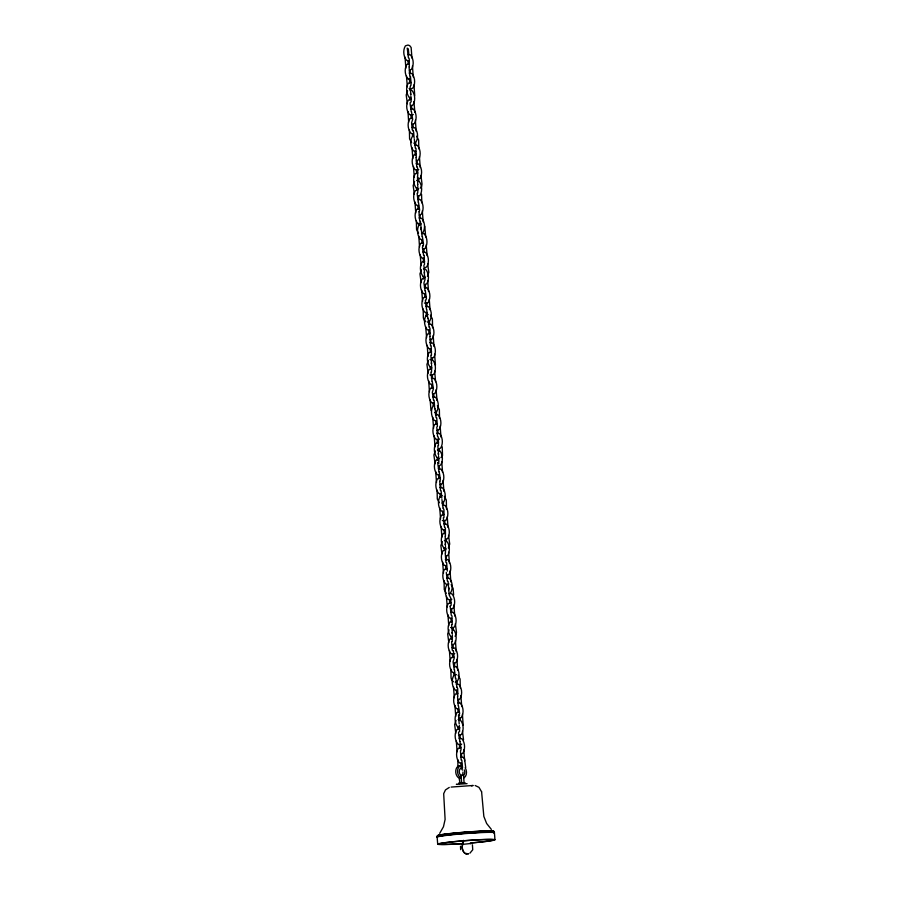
<?xml version="1.0" encoding="UTF-8"?>
<svg xmlns="http://www.w3.org/2000/svg" width="899" height="899" viewBox="0 0 899 899"><rect width="100%" height="100%" fill="white"/><g stroke="black" fill="none" stroke-linecap="round" stroke-linejoin="round"><path stroke-width="1.35" d="M411.944 58.053L411.135 47.49L409.674 45.635L407.989 45.051L405.415 45.838C402.797 49.962 403.393 56.547 406.528 60.267L408.719 60.952M414.877 112.308L413.922 101.565M414.327 139.199L415.327 148.133M421.845 202.882L421.552 194.285M420.99 228.751L421.024 227.807M425.71 236.976L424.766 226.222M427.149 255.642L426.205 244.888M428.093 318.122L429.093 327.045M430.082 309.897L429.261 299.333M435.61 381.805L434.655 371.062M435.06 408.708L436.06 417.642M437.049 400.471L436.094 389.728M442.578 472.391L441.769 461.828M448.062 527.387L447.241 516.824M448.691 588.834L448.826 587.62M455.804 678.206L456.906 687.241M421.08 228.661L421.024 229.695M425.677 326.854L426.609 337.664M427.733 318.235L426.71 309.413M434.711 408.82L434.116 400.134M446.41 596.363L447.23 606.915M448.646 589.98L448.781 588.744M455.445 678.329L454.422 669.508M456.31 741.192L457.119 751.755M468.289 853.859L464.805 853.218A6.383 4.45 82.9 0 1 463.85 852.185L463.041 850.836A6.383 4.45 82.9 0 1 462.693 844.363L463.019 843.251A31.971 22.261 82.9 0 0 463.356 840.453M460.49 846.262L460.648 849.645M413.282 76.988L412.439 65.975M414.72 95.654L414.012 84.832M416.203 131.243L415.36 120.23M418.81 148.897L418.631 140.03L416.642 136.21M420.249 167.574L419.406 156.55M423.182 221.828L422.328 210.804M423.89 265.149L424.519 273.195M428.542 291.501L427.688 280.477M432.588 327.82L432.397 318.954L430.407 315.133M434.015 346.486L433.172 335.473M435.453 365.151L434.61 354.139M439.555 418.406L439.364 409.539L437.375 405.719M440.993 437.071L440.139 426.059M443.915 491.326L443.072 480.313M441.926 499.552L443.038 508.216M446.522 508.991L446.331 500.114L444.353 496.293M449.444 563.246L448.601 552.222M446.297 572.472L447.399 581.136M450.882 581.911L450.039 570.887M454.759 615.995L453.905 604.982M456.243 651.584L455.4 640.571M457.681 670.249L456.973 659.416M460.288 687.904L460.097 679.037L458.119 675.216M461.726 706.569L460.884 695.556M463.165 725.246L462.446 714.413M464.648 760.824L463.805 749.811M405.022 57.154L405.876 68.167M406.46 75.819L407.314 86.832M407.955 111.409L408.674 122.174M409.393 130.074L409.584 138.907L411.585 142.638M412 147.728L412.843 158.741M413.428 166.394L414.282 177.418M414.922 201.983L415.765 212.996M416.361 220.648L416.552 229.492L418.552 233.223M418.788 236.066L419.518 246.832M420.226 254.732L421.08 265.756M421.721 290.321L422.564 301.345M423.159 308.998L423.35 317.83L424.002 320.01L425.789 321.696M427.194 345.317L428.048 356.33M428.688 380.906L429.419 391.661M430.127 399.572L430.969 410.585M432.734 417.237L433.576 428.25M437.408 426.283L436.723 417.799M434.172 435.903L435.015 446.915M435.655 471.492L436.509 482.505M437.094 490.157L437.296 499.001L439.296 502.732M439.701 507.811L440.555 518.835M441.139 526.477L441.858 537.242M442.634 562.066L443.477 573.09M447.297 571.112L446.623 562.628M444.061 580.732L444.263 589.575L446.264 593.306M447.938 614.826L448.781 625.839M449.421 650.415L450.152 661.17M450.86 669.081L451.062 677.913L451.714 680.094L453.501 681.779M453.467 686.735L454.321 697.748M454.905 705.4L455.748 716.413M457.827 759.655L457.928 767.173M470.582 843.655L471.402 843.431L462.693 844.363A6.383 4.248 83.1 0 0 463.288 851.319M409.303 66.874L409.281 59.064L408.584 57.581M407.607 90.878L406.202 94.957L407.359 103.756M416.271 157.449L415.99 148.29M414.574 181.452L413.169 185.542L414.338 194.33M417.709 176.114L417.687 168.315L416.99 166.821M417.754 193.038L417.833 186.453M419.192 211.703L419.642 209.995L418.484 202.41M422.856 232.774C425.441 228.649 425.002 221.986 421.743 218.356L419.069 217.963M421.373 269.801L419.968 273.88L421.125 282.668M424.508 264.452L424.227 255.294M425.991 300.041L426.441 298.333L425.283 290.748M430.037 336.361L430.014 328.562L429.317 327.067M428.34 360.375L426.935 364.455L428.104 373.254M431.475 355.038L431.194 345.879M431.531 371.95L431.599 365.365M435.307 450.961L433.914 455.04L435.071 463.839M438.442 445.623L438.42 437.824L437.723 436.33M439.937 481.212L440.375 479.504L439.218 471.919M443.971 517.532L443.96 509.733L443.263 508.238M442.286 541.546L440.881 545.626L441.915 554.166M445.41 536.197L445.387 528.398L444.702 526.904M445.466 553.121L445.533 546.536M450.568 592.868C453.141 588.733 452.714 582.069 449.455 578.439L446.769 578.046M449.073 629.884L447.68 633.964L448.837 642.763M452.208 624.547L451.983 615.815M452.264 641.459L452.332 634.874M457.748 696.455L457.726 688.645L456.906 687.162M456.051 720.459L454.647 724.538L455.804 733.337M460.67 750.71L461.12 749.002L459.951 741.417M409.079 66.931L409.798 76.224M416.046 157.505L416.765 166.798M417.484 176.17L417.72 184.857M418.979 211.759L419.687 221.053M427.418 276.319L428.801 272.33L427.643 263.564M429.812 336.428L430.531 345.722M436.79 427.014L437.498 436.307M439.712 481.268L440.431 490.562M445.196 536.254L445.421 544.94M445.241 553.177L445.96 562.471M448.331 548.064L449.714 544.075L448.545 535.31M455.13 636.402L456.512 632.413L455.344 623.648M457.524 696.511L458.243 705.805M460.445 750.766L461.165 760.06M469.885 853.218L472.739 849.78L472.424 844.824M439.678 833.351L443.454 826.777L445.106 819.427L443.679 793.682L445.477 789.918L449.264 787.434M441.971 503.114L443.589 502.283C446.174 498.158 445.735 491.495 442.488 487.854L439.802 487.472M450.185 606.173L451.174 605.196L450.747 598.071L449.163 594.936L448.062 581.293M412.81 136.221L412.394 136.423C409.764 140.547 410.36 147.133 413.495 150.852L415.686 151.526M420.204 188.172L421.687 186.239L422.002 183.98L420.979 175.406M417.114 193.296L418.249 202.387M425.351 300.3L426.486 309.391M430.823 355.296L431.621 363.96M430.879 372.208L432.014 381.3M433.554 405.73L433.127 405.932C430.509 410.056 431.093 416.642 434.239 420.361L436.42 421.035M437.802 445.882L438.588 454.546M440.937 457.681L442.522 455.478L442.241 446.87M443.331 517.79L444.466 526.881M450.129 606.128L451.264 615.231M451.568 624.805L452.354 633.469M451.613 641.717L452.276 650.202L453.366 651.022M463.727 777.961L464.041 777.815A6.383 4.45 82.9 0 0 465.143 767.746M464.884 782.939L463.592 782.905M410.607 85.574L410.09 87.169L410.888 94.462M413.282 114.521L411.641 115.207L409.461 114.521C406.314 110.802 405.73 104.217 408.348 100.092L410.922 99.306M418.765 169.506L417.125 170.203L414.933 169.518C411.798 165.798 411.203 159.213 413.821 155.089L416.394 154.302M421.249 223.873L419.181 224.761C416.563 228.885 417.158 235.471 420.294 239.19L422.485 239.876M422.946 245.832L422.429 247.416L423.564 255.136M428.216 314.448L426.16 315.335C423.541 319.46 424.126 326.045 427.261 329.764L429.452 330.45M439.499 439.015L437.858 439.701L435.678 439.027C432.531 435.307 431.947 428.722 434.565 424.598L437.139 423.8M442.162 495.619L440.094 496.506C437.476 500.631 438.06 507.216 441.207 510.935L443.398 511.621M448.961 583.957L446.893 584.844C444.275 588.969 444.859 595.554 448.005 599.273L450.185 599.959L451.826 599.262M454.759 653.517L453.118 654.214L450.927 653.528C447.792 649.808 447.196 643.223 449.815 639.099L452.388 638.312M461.726 744.102L460.086 744.788L457.894 744.114C454.759 740.383 454.175 733.798 456.793 729.685L459.355 728.887M407.73 54.457L410.416 54.85C413.675 58.491 414.102 65.144 411.528 69.279L409.438 70.291M409.169 73.122L411.854 73.516C415.102 77.157 415.54 83.821 412.956 87.945L410.865 88.956L409.101 88.529M410.618 85.663L411.18 83.832L410.461 76.381M410.922 105.868L413.012 104.868C415.596 100.733 415.158 94.069 411.899 90.439L409.697 89.866M410.663 108.712L413.338 109.105C416.597 112.746 417.035 119.398 414.45 123.534L412.36 124.545M412.09 127.377L414.776 127.77C418.035 131.411 418.473 138.075 415.889 142.199L413.798 143.211M414.697 145.042L417.383 145.424C420.642 149.065 421.08 155.729 418.496 159.853L416.406 160.865M416.136 163.708L418.822 164.09C422.081 167.731 422.508 174.395 419.934 178.519L417.844 179.53M417.889 196.454L419.979 195.443C422.564 191.318 422.125 184.655 418.878 181.014L416.664 180.452M417.63 199.297L420.305 199.679C423.564 203.32 424.002 209.984 421.417 214.108L419.327 215.119M421.496 233.38L424.182 233.774C427.441 237.403 427.879 244.067 425.294 248.203L423.204 249.203M422.946 245.91L423.519 244.078L422.35 236.493M422.935 252.046L425.62 252.439C428.879 256.069 429.306 262.733 426.722 266.868L424.643 267.868M424.688 284.792L426.778 283.781C429.362 279.656 428.924 272.993 425.665 269.352L423.463 268.79M424.429 287.635L427.104 288.028C430.363 291.658 430.801 298.322 428.216 302.457L426.126 303.457L424.35 303.03M425.868 306.301L428.542 306.694C431.801 310.324 432.239 316.987 429.655 321.123L427.564 322.123M428.475 323.955L431.149 324.348C434.408 327.989 434.846 334.642 432.262 338.777L430.172 339.788M429.902 342.62L432.588 343.013C435.846 346.654 436.285 353.318 433.7 357.442L431.61 358.454M429.958 359.544L432.644 359.937C435.903 363.567 436.33 370.231 433.745 374.366L431.666 375.366L429.891 374.939M431.396 378.209L434.071 378.603C437.33 382.244 437.768 388.896 435.183 393.032L433.093 394.043M432.835 396.875L435.509 397.268C438.768 400.909 439.206 407.573 436.622 411.697L434.532 412.708M435.442 414.54L438.116 414.933C441.375 418.574 441.814 425.238 439.229 429.362L437.139 430.374M436.88 433.217L439.555 433.599C442.814 437.24 443.252 443.904 440.667 448.028L438.577 449.039M438.633 465.963L440.724 464.952C443.308 460.827 442.87 454.164 439.611 450.523L437.397 449.961M438.364 468.795L441.049 469.188C444.308 472.829 444.735 479.493 442.162 483.617L440.072 484.628M442.409 505.126L445.095 505.519C448.343 509.149 448.781 515.812 446.196 519.937L444.106 520.948L442.342 520.521M443.848 523.791L446.522 524.184C449.781 527.814 450.219 534.478 447.635 538.613L445.544 539.614M445.601 556.537L447.691 555.526C450.275 551.402 449.837 544.738 446.578 541.097L444.364 540.535M445.331 559.38L448.017 559.774C451.276 563.403 451.714 570.067 449.129 574.191L447.039 575.203M449.208 593.464L451.882 593.857C455.141 597.487 455.579 604.15 452.995 608.286L450.905 609.286M450.646 612.129L453.321 612.522C456.58 616.163 457.018 622.827 454.433 626.951L452.343 627.963L450.568 627.524M452.399 644.875L454.489 643.875C457.074 639.74 456.636 633.076 453.377 629.446L452.939 629.311M452.13 647.718L454.815 648.112C458.074 651.753 458.501 658.405 455.928 662.541L453.838 663.552M453.568 666.384L456.254 666.777C459.513 670.418 459.94 677.082 457.355 681.206L455.276 682.217M456.175 684.038L458.861 684.431C462.12 688.072 462.547 694.736 459.962 698.86L457.883 699.871M457.613 702.715L460.288 703.097C463.547 706.738 463.985 713.401 461.401 717.526L459.31 718.537M459.367 735.461L461.457 734.449C464.041 730.314 463.603 723.661 460.344 720.02L458.142 719.458M459.108 738.293L461.783 738.686C465.041 742.327 465.48 748.991 462.895 753.115L460.805 754.126M460.535 756.969L463.221 757.351L464.569 758.913L465.727 767.701M461.524 844.161L462.906 843.936M451.118 787.074L473.177 785.468L471.424 785.917M460.513 776.039L461.85 775.477A3.933 2.742 82.9 0 0 462.963 772.05M467.064 783.658L456.355 784.333L457.153 784.456M466.401 853.949L465.491 853.69L468.289 853.836M463.524 775.343L464.109 782.984L459.187 783.299L463.457 782.894M464.805 853.218L464.862 853.207A6.383 4.248 83.1 0 1 463.558 851.769M460.03 783.175L459.119 778.118A6.383 4.45 82.9 0 1 455.759 770.758A6.383 4.45 82.9 0 1 460.232 765.791M459.928 783.164L461.322 783.051M462.861 782.939L464.918 782.905M460.704 778.478L459.456 778.253L460.94 777.893A6.383 4.45 82.9 0 1 457.602 770.297A6.383 4.45 82.9 0 1 462.389 765.633M409.427 63.717L406.854 64.514C404.235 68.639 404.82 75.224 407.966 78.943L410.158 79.618M410.865 82.382L408.292 83.18C405.674 87.304 406.258 93.889 409.405 97.609L411.079 98.182M412.349 117.971L409.787 118.769C407.157 122.893 407.753 129.478 410.888 133.198L413.079 133.872M412.821 130.58L413.641 131.984L414.113 138.086M417.833 172.968L415.259 173.754C412.641 177.878 413.237 184.464 416.372 188.183L418.563 188.869M417.889 189.88L415.316 190.678C412.697 194.802 413.282 201.387 416.428 205.107L418.608 205.781M419.327 208.557L416.754 209.343C414.136 213.468 414.72 220.053 417.866 223.772L420.047 224.458M423.193 242.64L420.62 243.427C418.001 247.551 418.597 254.136 421.732 257.856L423.923 258.541M424.631 261.306L422.058 262.092C419.44 266.216 420.024 272.802 423.171 276.521L425.351 277.207M424.688 278.229L422.114 279.016C419.496 283.14 420.08 289.725 423.227 293.445L425.407 294.13M426.115 296.895L423.553 297.681C420.934 301.806 421.519 308.391 424.665 312.11L426.845 312.796M430.16 333.214L427.598 334.012C424.969 338.125 425.564 344.71 428.699 348.43L430.891 349.115M431.599 351.88L429.025 352.678C426.407 356.802 427.003 363.387 430.138 367.107L431.823 367.68M431.655 368.804L429.081 369.59C426.463 373.714 427.047 380.299 430.194 384.019L432.374 384.705M433.093 387.469L430.52 388.267C427.902 392.38 428.486 398.965 431.632 402.685L433.812 403.37M438.566 442.477L436.004 443.263C433.374 447.387 433.97 453.973 437.105 457.692L439.296 458.378M438.622 459.389L436.049 460.187C433.43 464.311 434.026 470.896 437.161 474.616L439.353 475.29M437.869 462.479L437.813 462.536M440.061 478.054L437.487 478.852C434.869 482.977 435.453 489.562 438.6 493.281L440.791 493.967M444.106 514.385L441.533 515.172C438.914 519.296 439.499 525.881 442.645 529.601L444.825 530.286M445.544 533.051L442.971 533.837C440.353 537.962 440.937 544.547 444.084 548.266L446.264 548.952M445.589 549.974L443.027 550.761C440.398 554.885 440.993 561.47 444.128 565.19L446.32 565.876M447.028 568.64L444.454 569.427C441.836 573.551 442.432 580.136 445.567 583.856L447.252 584.44M450.905 602.723L448.331 603.51C445.713 607.634 446.297 614.219 449.444 617.939L451.624 618.624M452.343 621.389L449.77 622.187C447.151 626.311 447.736 632.896 450.882 636.616L452.557 637.189M453.826 656.978L451.253 657.765C448.635 661.889 449.23 668.474 452.366 672.194L454.557 672.879M456.434 674.632L453.86 675.43C451.242 679.543 451.837 686.128 454.973 689.848L457.164 690.533M457.872 693.298L455.299 694.095C452.68 698.22 453.265 704.805 456.411 708.524L458.591 709.199M459.31 711.974L456.737 712.761C454.119 716.885 454.703 723.47 457.849 727.19L460.03 727.875M459.839 741.495L458.591 733.674L458.591 732.292L459.625 731.359L459.31 725.459M460.794 747.552L458.232 748.35C455.602 752.474 456.198 759.059 459.333 762.779L461.524 763.453M412.821 130.501L413.383 130.636L412.236 129.861L411.585 122.758L412.675 119.421L411.506 111.836M475.144 785.512L478.976 787.355L481.606 791.805M420.35 221.21L422.125 236.471M441.094 490.719L441.814 498.17M453.422 650.966L454.152 658.416L453.062 661.765L454.197 669.485M461.828 760.217L462.558 767.667M491.36 829.395L486.629 823.473L483.842 816.416L481.594 791.749M432.25 381.322L433.408 388.907L432.318 392.256L433.453 399.976M458.468 705.827L459.625 713.413L459.175 715.121L458.501 715.11L459.187 723.864M408.36 57.547L407.236 48.141L408.326 48.962L408.888 54.85M411.281 111.802L410.146 104.093L410.146 102.711L411.18 101.778L410.865 95.867M425.047 290.725L423.912 283.005L425.002 279.668L424.216 272.397M438.476 462.693L438.959 463.3M438.993 471.896L437.858 464.176L437.847 462.805L438.892 461.861L438.566 455.962M451.141 584.642L453.13 588.463L453.635 595.071M459.164 715.267L459.647 715.874M417.541 184.306L417.743 185.228M410.438 93.474L410.764 94.653M431.183 362.971L431.509 364.151M438.15 453.557L438.476 454.737M445.117 544.142L445.443 545.311M451.916 632.48L452.242 633.66M462.502 731.325L463.536 739.911M494.428 832.789L494.967 839.778M410.045 69.864L410.326 73.516M415.664 142.986L415.855 145.424M417.012 160.438L417.293 164.101M418.35 177.89L418.631 181.542M423.811 248.776L424.092 252.439M429.34 320.685L429.621 324.348M430.778 339.361L431.059 343.013M432.217 358.027L432.397 360.465M436.307 411.281L436.588 414.933M437.746 429.947L438.027 433.599M439.184 448.612L439.375 451.051M443.286 501.856L443.567 505.519M444.713 520.521L444.994 524.184M446.151 539.186L446.342 541.625M451.512 608.87L451.792 612.522M452.95 627.536L453.141 629.974M457.052 680.779L457.333 684.431M458.479 699.444L458.771 703.097M459.917 718.11L460.108 720.549M411.528 105.453L411.809 109.105M412.967 124.118L413.248 127.77M418.496 196.027L418.777 199.679M419.934 214.692L420.215 218.356M425.294 284.365L425.575 288.028M426.733 303.03L427.014 306.694M432.262 374.939L432.554 378.603M433.7 393.616L433.981 397.268M439.24 465.536L439.521 469.188M440.679 484.201L440.959 487.854M446.207 556.11L446.488 559.774M447.646 574.776L447.927 578.439M453.006 644.448L453.287 648.112M454.445 663.125L454.725 666.777M459.973 735.034L460.254 738.686M461.412 753.699L461.693 757.351M407.989 60.626L408.27 64.29M409.326 78.078L409.697 82.955M414.956 151.212L415.237 154.864M416.394 169.877L416.675 173.529M421.755 239.55L422.036 243.202M423.193 258.215L423.474 261.867M428.722 330.124L429.003 333.787M430.16 348.79L430.441 352.453M435.689 420.71L435.97 424.373M437.128 439.386L437.408 443.038M442.656 511.295L442.937 514.947M444.095 529.961L444.376 533.613M449.455 599.633L449.736 603.296M450.893 618.298L451.174 621.962M456.434 690.207L456.714 693.871M457.861 708.884L458.142 712.536M409.573 97.44L409.753 99.879M410.91 114.881L411.191 118.544M412.349 133.546L412.54 135.985M416.54 188.015L416.72 190.453M417.878 205.466L418.159 209.119M419.226 222.907L419.406 225.346M423.339 276.353L423.519 278.791M424.676 293.804L424.957 297.457M426.115 312.47L426.396 316.133M430.306 366.927L430.497 369.365M431.644 384.379L431.925 388.042M433.082 403.044L433.273 405.483M437.274 457.524L437.465 459.962M438.622 474.964L438.903 478.628M440.049 493.641L440.33 497.293M444.241 548.098L444.432 550.536M445.589 565.55L445.87 569.202M451.04 636.436L451.231 638.874M452.388 653.888L452.669 657.551M453.826 672.553L454.006 674.992M458.007 727.021L458.198 729.46M459.355 744.462L459.636 748.125M460.794 763.139L461.075 766.791M461.075 775.41L461.659 783.051M437.15 837.171L437.689 844.161M463.322 840.453A31.993 21.295 83.1 0 1 463.019 843.251M437.397 836.564A28.588 1.393 -4.4 0 1 466.559 832.766A28.588 1.393 -4.4 0 1 493.843 832.305M438.285 836.43A28.465 1.393 -4.4 0 1 464.401 832.665A28.465 1.393 -4.4 0 1 493.697 832.047M437.341 836.857A28.678 1.405 -4.4 0 1 466.592 833.047A28.678 1.405 -4.4 0 1 493.944 832.586M437.319 837.003A28.701 1.405 -4.4 0 1 466.603 833.193A28.701 1.405 -4.4 0 1 493.989 832.732M438.173 836.003A28.217 1.382 -4.4 0 1 465.794 832.204A28.217 1.382 -4.4 0 1 493.158 831.789M438.352 836.295A28.386 1.382 -4.4 0 1 465.109 832.485A28.386 1.382 -4.4 0 1 493.349 832.013M438.262 835.879A28.105 1.371 -4.4 0 1 465.783 832.103A28.105 1.371 -4.4 0 1 493.045 831.687M437.319 837.295A28.723 1.405 -4.4 0 1 466.626 833.485A28.723 1.405 -4.4 0 1 494.034 833.025M461.917 843.689A28.723 1.405 -4.4 0 1 442.083 843.071A28.723 1.405 -4.4 0 1 489.91 839.351A28.723 1.405 -4.4 0 1 471.941 842.902M462.165 843.588A27.127 1.326 -4.4 0 1 443.668 842.97A27.127 1.326 -4.4 0 1 489.101 839.486A27.127 1.326 -4.4 0 1 470.289 842.97M460.569 765.858A6.383 4.45 82.9 0 1 461.895 766.476M462.446 768.083A3.933 2.742 82.9 0 0 459.378 770.454A3.933 2.742 82.9 0 0 460.917 775.32L463.659 775.253A3.933 2.742 82.9 0 0 464.255 769.87M460.625 768.308A3.933 2.742 82.9 0 1 462.434 770.095M458.591 783.377L459.928 783.422L458.636 783.366"/></g></svg>
